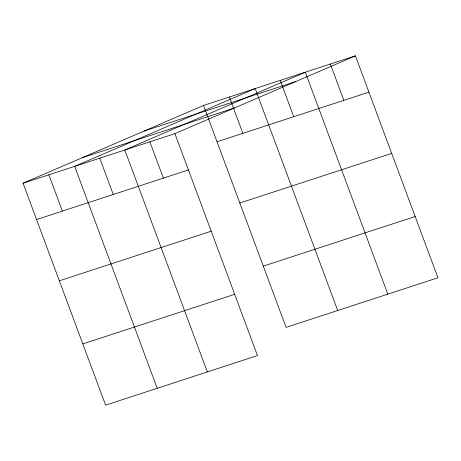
<?xml version="1.0" encoding="UTF-8"?>
<svg xmlns="http://www.w3.org/2000/svg" width="461" height="461" viewBox="0 0 461 461"><rect width="100%" height="100%" fill="white"/><g stroke="black" fill="none" stroke-linecap="round" stroke-linejoin="round"><path stroke-width="0.69" d="M355.414 55.844L174.926 133.627L257.463 355.558L105.586 405.156L23.05 183.224L203.537 105.442L355.414 55.844L437.95 277.776L286.074 327.373L203.537 105.442M143.976 131.108L295.853 81.511M82.611 157.558L234.488 107.96M23.05 183.224L174.926 133.627M217.045 141.758L368.921 92.154M36.557 219.54L188.434 169.942M239.824 203.007L391.7 153.409M59.336 280.795L211.213 231.197M263.294 266.118L415.171 216.52M82.807 343.906L234.684 294.308M330.353 64.027L343.86 100.342M387.834 294.141L305.297 72.21L124.81 149.992L207.346 371.929M280.236 80.393L293.738 116.708M337.711 310.512L255.175 88.575L74.688 166.363L157.224 388.295M229.353 97.006L242.861 133.321M149.865 141.809L163.373 178.125M99.749 158.181L113.25 194.49M48.872 174.794L62.373 211.109"/></g></svg>
